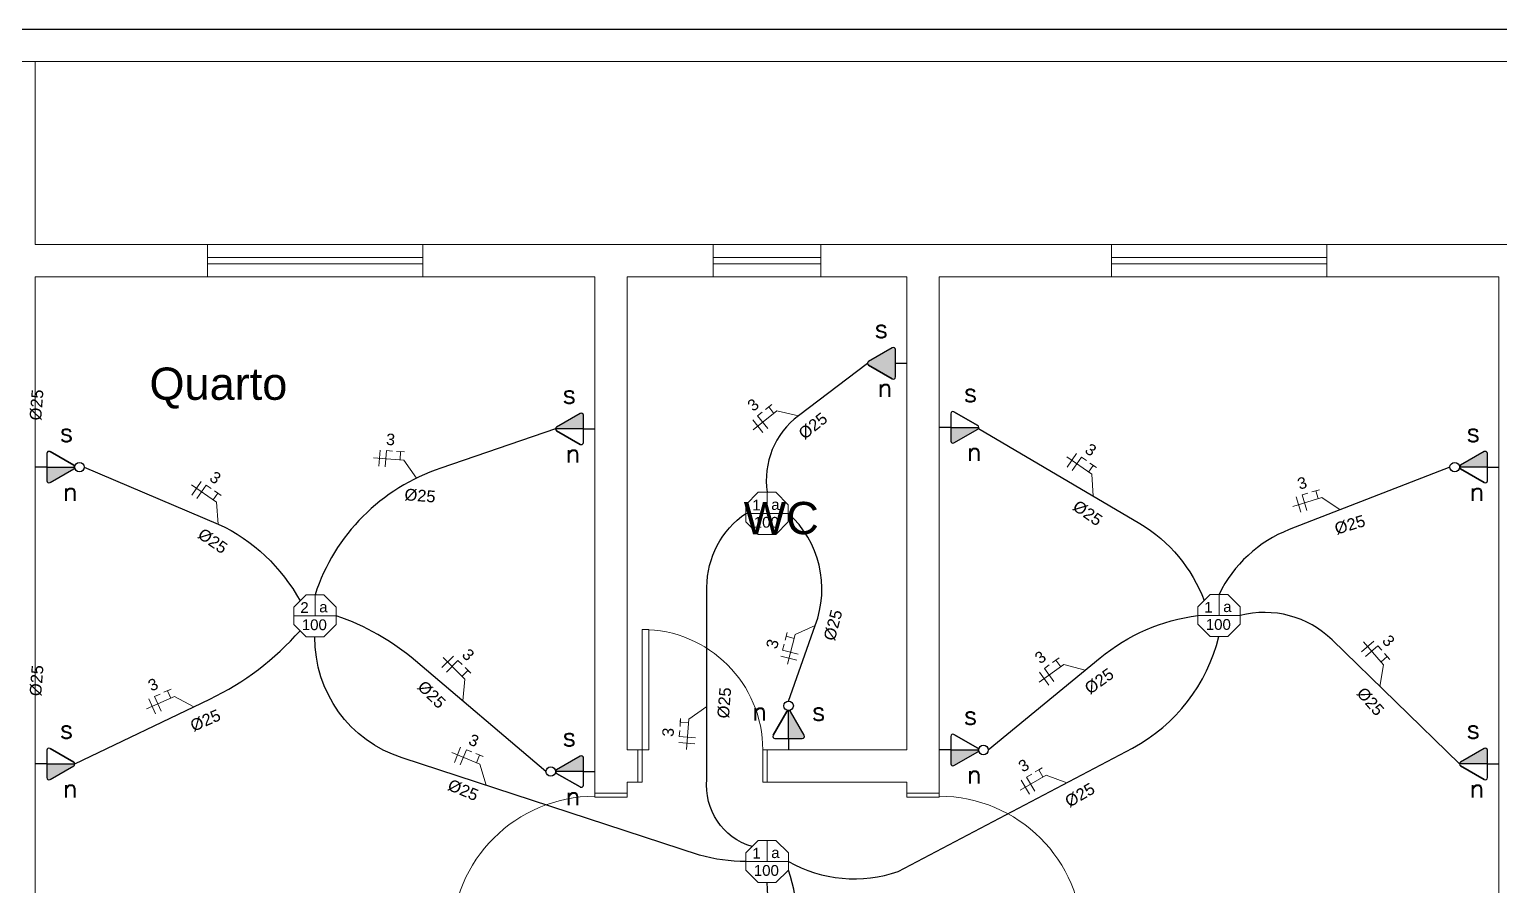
# Model space of a CAD drawing. Header units: millimetres. Extents: x 50 to 186, y -32 to 33.
# Drawn here: x 60.44 to 67.27, y 14.84 to 18.82 of the extents above; entities that cross this region are included whole.
import ezdxf

# ---------------------------------------------------------------- set-up
doc = ezdxf.new("R2010")
doc.units = ezdxf.units.MM
doc.layers.get('0').update_dxf_attribs({"lineweight": 30})
for name, color, linetype in [('1 - Circuitos', 7, 'Continuous'), ('5 - Identificadores', 7, 'Continuous'), ('7 - Eletroduto', 6, 'Continuous'), ('Pontos de iluminação', 5, 'Continuous'), ('Pontos de Tomadas', 240, 'Continuous'), ('TEXTO', 7, 'Continuous')]:
    doc.layers.add(name, color=color, linetype=linetype)
doc.layers.add('4 - Edificação', color=7, linetype='Continuous', lineweight=20)
doc.layers.add('Portas', color=251, linetype='Continuous', lineweight=9)
doc.styles.add('Arial0', font='arial.ttf', dxfattribs={"height": 3.14658})
doc.styles.add('ROMANS', font='ROMANS.SHX')
doc.styles.get("Standard").update_dxf_attribs({"font": 'arial.ttf'})
doc.styles.add('TEXTO_NOMEQUADRO', font='arial.ttf')

# ---------------------------------------------------------------- blocks, each defined once
blk = doc.blocks.new('ponto de luz')
at = {"color": 5, "linetype": 'Continuous', "lineweight": 15, "true_color": 0x000005}
blk.add_lwpolyline([(63.6396, -13.7603), (63.5583, -13.7603), (63.5009, -13.8188), (63.5009, -13.8984), (63.5583, -13.9569), (63.6396, -13.9569), (63.698, -13.8984), (63.698, -13.8188)], close=True, dxfattribs=at)
for points in [[(63.5995, -13.8589), (63.5995, -13.7603), (63.5995, -13.7603)], [(63.698, -13.8589), (63.5009, -13.8589), (63.5009, -13.8589)]]:
    blk.add_lwpolyline(points, dxfattribs=at)
at = {"layer": '1 - Circuitos'}
blk.add_attdef('N', (63.5309, -13.8452), '', height=0.05, dxfattribs=at)
at = {"layer": '5 - Identificadores', "flags": 4}
for tag, p in [('R', (63.6187, -13.8426)), ('S', (63.5376, -13.9254))]:
    blk.add_attdef(tag, p, '', height=0.05, dxfattribs=at)

msp = doc.modelspace()

# ---------------------------------------------------------------- hatches: boundary and pattern name
at = {"layer": 'Pontos de Tomadas'}
h = msp.add_hatch(color=256, dxfattribs=at)
h.dxf.hatch_style = 1
h.paths.add_polyline_path([(64.4669, 17.3357, 0.577243), (64.4523, 17.3441), (64.3421, 17.2805, 0.577564), (64.3421, 17.2637), (64.4523, 17.2001, 0.577243), (64.4669, 17.2085)])
h = msp.add_hatch(color=256, dxfattribs=at)
h.dxf.hatch_style = 1
h.paths.add_polyline_path([(62.8924, 16.9757, 0.268035), (62.8875, 16.9672), (63.0172, 16.9672), (63.0172, 17.0308, 0.577243), (63.0026, 17.0392)])
h = msp.add_hatch(color=256, dxfattribs=at)
h.dxf.hatch_style = 1
h.paths.add_polyline_path([(64.8492, 16.9659, 0.268035), (64.8541, 16.9744), (64.7245, 16.9744), (64.7245, 16.9108, 0.577243), (64.7391, 16.9024)])
h = msp.add_hatch(color=256, dxfattribs=at)
h.dxf.hatch_style = 1
h.paths.add_polyline_path([(67.0924, 16.7978, 0.268035), (67.0875, 16.7894), (67.2172, 16.7894), (67.2172, 16.8529, 0.577243), (67.2026, 16.8614)])
h = msp.add_hatch(color=256, dxfattribs=at)
h.dxf.hatch_style = 1
h.paths.add_polyline_path([(60.6492, 16.7809, 0.268035), (60.6541, 16.7894), (60.5245, 16.7894), (60.5245, 16.7258, 0.577243), (60.5391, 16.7174)])
h = msp.add_hatch(color=256, dxfattribs=at)
h.dxf.hatch_style = 1
h.paths.add_polyline_path([(63.9793, 15.6528, 0.268035), (63.9708, 15.6577), (63.9708, 15.528), (64.0344, 15.528, 0.577243), (64.0428, 15.5426)])
h = msp.add_hatch(color=256, dxfattribs=at)
h.dxf.hatch_style = 1
h.paths.add_polyline_path([(62.8924, 15.3828, 0.268035), (62.8875, 15.3744), (63.0172, 15.3744), (63.0172, 15.4379, 0.577243), (63.0026, 15.4464)])
h = msp.add_hatch(color=256, dxfattribs=at)
h.dxf.hatch_style = 1
h.paths.add_polyline_path([(64.8492, 15.4659, 0.268035), (64.8541, 15.4744), (64.7245, 15.4744), (64.7245, 15.4108, 0.577243), (64.7391, 15.4024)])
h = msp.add_hatch(color=256, dxfattribs=at)
h.dxf.hatch_style = 1
h.paths.add_polyline_path([(67.0924, 15.4178, 0.268035), (67.0875, 15.4094), (67.2172, 15.4094), (67.2172, 15.4729, 0.577243), (67.2026, 15.4814)])
h = msp.add_hatch(color=256, dxfattribs=at)
h.dxf.hatch_style = 1
h.paths.add_polyline_path([(60.6492, 15.4009, 0.268035), (60.6541, 15.4094), (60.5245, 15.4094), (60.5245, 15.3458, 0.577243), (60.5391, 15.3374)])

# ---------------------------------------------------------------- linework, layer by layer
msp.add_lwpolyline([(53.5708, 10.8244), (80.5708, 10.8244), (80.5708, 18.8244), (53.5708, 18.8244)], close=True)
at = {"layer": '1 - Circuitos', "color": 7, "linetype": 'Continuous', "lineweight": 15, "true_color": 0x000007}
for points in [[(63.8635, 17.0572), (63.8925, 17.0803), (63.8784, 17.0691), (63.9022, 17.0392)], [(63.8512, 16.9507), (63.804, 17.0099), (63.804, 17.0099)], [(63.8483, 17.0451), (63.8266, 17.0278), (63.8737, 16.9687)], [(62.0676, 16.7933), (62.0735, 16.8686), (62.0735, 16.8686)], [(62.1298, 16.8643), (62.1022, 16.8664), (62.0964, 16.791)], [(62.1492, 16.8628), (62.1862, 16.8599), (62.1683, 16.8613), (62.1653, 16.8233)], [(65.265, 16.79), (65.3083, 16.852), (65.3083, 16.852)], [(65.3546, 16.8196), (65.3319, 16.8355), (65.2887, 16.7735)], [(65.3706, 16.8085), (65.401, 16.7873), (65.3863, 16.7976), (65.3644, 16.7663)], [(61.1982, 16.6595), (61.241, 16.7219), (61.241, 16.7219)], [(61.2876, 16.6899), (61.2647, 16.7056), (61.2219, 16.6432)], [(61.3036, 16.6789), (61.3342, 16.6579), (61.3194, 16.6681), (61.2978, 16.6366)], [(66.3836, 16.6682), (66.3571, 16.6602), (66.379, 16.5878)], [(66.4022, 16.6739), (66.4377, 16.6846), (66.4205, 16.6794), (66.4315, 16.6429)], [(66.3514, 16.5795), (66.3295, 16.6519), (66.3295, 16.6519)], [(63.9549, 15.9847), (63.9643, 16.0206), (63.9597, 16.0032), (63.9967, 15.9934)], [(63.9499, 15.9659), (63.9428, 15.9391), (64.0159, 15.9198)], [(66.6325, 15.9306), (66.6893, 15.9805), (66.6893, 15.9805)], [(66.7267, 15.938), (66.7084, 15.9588), (66.6516, 15.9089)], [(66.7395, 15.9234), (66.764, 15.8955), (66.7521, 15.909), (66.7234, 15.8838)], [(62.3603, 15.8572), (62.4135, 15.911), (62.4135, 15.911)], [(62.4537, 15.8712), (62.434, 15.8907), (62.3808, 15.837)], [(62.4675, 15.8575), (62.4938, 15.8314), (62.4811, 15.844), (62.4542, 15.8169)], [(64.0085, 15.8919), (63.9354, 15.9113), (63.9354, 15.9113)], [(65.1815, 15.8697), (65.159, 15.8535), (65.2033, 15.7922)], [(65.1972, 15.8811), (65.2273, 15.9029), (65.2127, 15.8923), (65.2351, 15.8614)], [(65.18, 15.7753), (65.1357, 15.8366), (65.1357, 15.8366)], [(61.0287, 15.6428), (60.9984, 15.7121), (60.9984, 15.7121)], [(61.0502, 15.7347), (61.0249, 15.7236), (61.0551, 15.6543)], [(61.0681, 15.7425), (61.102, 15.7574), (61.0856, 15.7502), (61.1009, 15.7152)], [(63.4662, 15.5843), (63.469, 15.6212), (63.4676, 15.6033), (63.5057, 15.6004)], [(63.5357, 15.5027), (63.4603, 15.5085), (63.4603, 15.5085)], [(63.4647, 15.5649), (63.4625, 15.5373), (63.5379, 15.5314)], [(62.4181, 15.417), (62.4471, 15.4869), (62.4471, 15.4869)], [(62.4993, 15.4652), (62.4737, 15.4758), (62.4447, 15.406)], [(62.5172, 15.4578), (62.5515, 15.4436), (62.5349, 15.4504), (62.5202, 15.4152)], [(65.117, 15.3725), (65.149, 15.3911), (65.1335, 15.3821), (65.1527, 15.3491)], [(65.0894, 15.2689), (65.0513, 15.3342), (65.0513, 15.3342)], [(65.1001, 15.3627), (65.0762, 15.3487), (65.1143, 15.2834)]]:
    msp.add_lwpolyline(points, dxfattribs=at)
at = {"layer": '1 - Circuitos', "color": 5, "linetype": 'Continuous', "lineweight": 15, "true_color": 0x000005}
for points in [[(64.0161, 17.0285), (63.9163, 17.0504), (63.8056, 16.9623)], [(62.2413, 16.7378), (62.1832, 16.8219), (62.0422, 16.8328)], [(65.3865, 16.6541), (65.3791, 16.756), (65.2631, 16.837)], [(61.3208, 16.5246), (61.3126, 16.6264), (61.1959, 16.7065)], [(66.5333, 16.5908), (66.4487, 16.6481), (66.3133, 16.6071)], [(64.0944, 16.0527), (64.0012, 16.0108), (63.9651, 15.874)], [(66.7182, 15.7696), (66.7353, 15.8703), (66.6419, 15.9766)], [(62.4568, 15.7026), (62.467, 15.8043), (62.3665, 15.9039)], [(65.3483, 15.8453), (65.2496, 15.8719), (65.135, 15.789)], [(61.2081, 15.6754), (61.1173, 15.7224), (60.9877, 15.6657)], [(63.5912, 15.6764), (63.5071, 15.6183), (63.4962, 15.4772)], [(62.5659, 15.3103), (62.5368, 15.4083), (62.4062, 15.4625)], [(65.2638, 15.322), (65.1682, 15.3581), (65.0459, 15.2869)]]:
    msp.add_lwpolyline(points, dxfattribs=at)
at = {"layer": '4 - Edificação'}
for p, q in [((55.6708, 18.6744), (60.4708, 18.6744)), ((80.4208, 18.6744), (60.4708, 18.6744)), ((60.4708, 17.8244), (60.4708, 18.6744)), ((60.4708, 17.8244), (80.4208, 17.8244)), ((60.4708, 14.5244), (60.4708, 17.6744)), ((60.4708, 17.6744), (63.0708, 17.6744)), ((63.0708, 17.6744), (63.0708, 15.2744)), ((63.2208, 15.4744), (63.2208, 17.6744)), ((63.2208, 17.6744), (64.5208, 17.6744)), ((64.5208, 17.6744), (64.5208, 15.4744)), ((64.6708, 15.3244), (64.6708, 17.6744)), ((64.6708, 17.6744), (67.2708, 17.6744)), ((67.2708, 17.6744), (67.2708, 14.5244)), ((63.2708, 15.4744), (63.2208, 15.4744)), ((63.2708, 15.3244), (63.2708, 15.4744)), ((63.2708, 15.3244), (63.2708, 15.4744)), ((64.5208, 15.4744), (63.8708, 15.4744)), ((63.8708, 15.4744), (63.8708, 15.3244)), ((63.8708, 15.4744), (63.8708, 15.3244)), ((63.2208, 15.2744), (63.2208, 15.3244)), ((63.2208, 15.3244), (63.2708, 15.3244)), ((63.8708, 15.3244), (64.5208, 15.3244)), ((64.5208, 15.2744), (64.5208, 15.3244)), ((64.6708, 15.3244), (64.6708, 15.2744)), ((63.0708, 15.2744), (63.2208, 15.2744)), ((64.6708, 15.2744), (64.5208, 15.2744))]:
    msp.add_line(p, q, dxfattribs=at)
at = {"layer": '7 - Eletroduto'}
for points in [[(64.3373, 17.2715), (64.0161, 17.0285, 0.273577), (63.8708, 16.673, 0.335649)], [(62.8875, 16.9672), (62.355, 16.7842, 0.238054), (61.7707, 16.1965, 0.828936)], [(64.8523, 16.9687), (65.6025, 16.5269, -0.173566), (65.9009, 16.1687, 0.698711)], [(60.6981, 16.7894), (61.3208, 16.5246, -0.160479), (61.7008, 16.1673, -2.085191)], [(67.0435, 16.7893), (66.2968, 16.4987, 0.189289), (65.9708, 16.198, 1.59611)], [(63.801, 15.0252, -0.36034), (63.5912, 15.3386), (63.5912, 16.2309, -0.247433), (63.7722, 16.5744, 0.527139)], [(63.9708, 15.7017), (64.0944, 16.0527, 0.308281), (63.9694, 16.5747, -6.871044)], [(62.8435, 15.3744), (62.2369, 15.8892, 0.093711), (61.8693, 16.0982, -6.005537)], [(64.8981, 15.4744), (65.4176, 15.9024, -0.141118), (65.8722, 16.0994, -2.980855)], [(67.0875, 15.4094), (66.4962, 15.986, 0.262409), (66.0694, 16.0994, -3.672156)], [(60.6541, 15.4094), (61.2814, 15.7107, 0.101204), (61.7008, 16.0291, 22.156645)], [(63.7724, 14.9561, -0.070738), (63.5568, 14.986), (62.1749, 15.4383, -0.329895), (61.7702, 15.9999, -312.173872)], [(63.9695, 14.9561, 0.214701), (64.4803, 14.9101), (65.5693, 15.4826, 0.210676), (65.9703, 16.0014, -0.782558)], [(61.5935, 13.3444), (63.6908, 14.0654, 0.339125), (63.9695, 14.9163, 9.011716)], [(63.1208, 14.3104, 0.343618), (63.269, 14.2724), (63.6598, 14.4676, 0.328108), (63.8704, 14.8578, -2.07484)]]:
    msp.add_lwpolyline(points, format="xyb", dxfattribs=at)
at = {"layer": 'Pontos de Tomadas'}
for p, q in [((64.4523, 17.3441), (64.3421, 17.2805)), ((64.4669, 17.2085), (64.4669, 17.3357)), ((64.4523, 17.2001), (64.3421, 17.2637)), ((64.3421, 17.2637), (64.4523, 17.2001)), ((64.3421, 17.2637), (64.4523, 17.2001)), ((64.4669, 17.2721), (64.5206, 17.2721)), ((63.0026, 17.0392), (62.8924, 16.9757)), ((63.0172, 16.9037), (63.0172, 17.0308)), ((64.7245, 17.0379), (64.7245, 16.9108)), ((64.7391, 17.0464), (64.8492, 16.9828)), ((64.8492, 16.9828), (64.7391, 17.0464)), ((64.8492, 16.9828), (64.7391, 17.0464)), ((63.0172, 16.9672), (62.8875, 16.9672)), ((63.0026, 16.8952), (62.8924, 16.9588)), ((62.8924, 16.9588), (63.0026, 16.8952)), ((62.8924, 16.9588), (63.0026, 16.8952)), ((63.0172, 16.9672), (63.0708, 16.9672)), ((64.7245, 16.9744), (64.6708, 16.9744)), ((64.7245, 16.9744), (64.8541, 16.9744)), ((64.7391, 16.9024), (64.8492, 16.9659)), ((60.5245, 16.8529), (60.5245, 16.7258)), ((60.5391, 16.8614), (60.6492, 16.7978)), ((60.6492, 16.7978), (60.5391, 16.8614)), ((60.6492, 16.7978), (60.5391, 16.8614)), ((67.2026, 16.8614), (67.0924, 16.7978)), ((67.2172, 16.7258), (67.2172, 16.8529)), ((60.5245, 16.7894), (60.4708, 16.7894)), ((60.5245, 16.7894), (60.6541, 16.7894)), ((60.5391, 16.7174), (60.6492, 16.7809)), ((67.2172, 16.7894), (67.0875, 16.7894)), ((67.2026, 16.7174), (67.0924, 16.7809)), ((67.0924, 16.7809), (67.2026, 16.7174)), ((67.0924, 16.7809), (67.2026, 16.7174)), ((67.2172, 16.7894), (67.2708, 16.7894)), ((63.8988, 15.5426), (63.9624, 15.6528)), ((63.9624, 15.6528), (63.8988, 15.5426)), ((63.9624, 15.6528), (63.8988, 15.5426)), ((63.9708, 15.528), (63.9708, 15.6577)), ((64.0428, 15.5426), (63.9793, 15.6528)), ((63.9073, 15.528), (64.0344, 15.528)), ((63.9708, 15.528), (63.9708, 15.4744)), ((64.7245, 15.5379), (64.7245, 15.4108)), ((64.7391, 15.5464), (64.8492, 15.4828)), ((64.8492, 15.4828), (64.7391, 15.5464)), ((64.8492, 15.4828), (64.7391, 15.5464)), ((60.5245, 15.4729), (60.5245, 15.3458)), ((60.5391, 15.4814), (60.6492, 15.4178)), ((60.6492, 15.4178), (60.5391, 15.4814)), ((60.6492, 15.4178), (60.5391, 15.4814)), ((63.0026, 15.4464), (62.8924, 15.3828)), ((63.0172, 15.3108), (63.0172, 15.4379)), ((64.7245, 15.4744), (64.6708, 15.4744)), ((64.7245, 15.4744), (64.8541, 15.4744)), ((64.7391, 15.4024), (64.8492, 15.4659)), ((67.2026, 15.4814), (67.0924, 15.4178)), ((67.2172, 15.3458), (67.2172, 15.4729)), ((60.5245, 15.4094), (60.4708, 15.4094)), ((60.5245, 15.4094), (60.6541, 15.4094)), ((60.5391, 15.3374), (60.6492, 15.4009)), ((63.0172, 15.3744), (62.8875, 15.3744)), ((63.0172, 15.3744), (63.0708, 15.3744)), ((67.2172, 15.4094), (67.0875, 15.4094)), ((67.2026, 15.3374), (67.0924, 15.4009)), ((67.0924, 15.4009), (67.2026, 15.3374)), ((67.0924, 15.4009), (67.2026, 15.3374)), ((67.2172, 15.4094), (67.2708, 15.4094)), ((63.0026, 15.3024), (62.8924, 15.3659)), ((62.8924, 15.3659), (63.0026, 15.3024)), ((62.8924, 15.3659), (63.0026, 15.3024))]:
    msp.add_line(p, q, dxfattribs=at)
for centre in [(60.6761, 16.7894), (67.0655, 16.7893), (63.9708, 15.6797), (64.8761, 15.4744), (62.8655, 15.3744)]:
    msp.add_circle(centre, 0.022, dxfattribs=at)
for centre, start, end in [((64.4572, 17.3357), 0, 119.98164), ((64.347, 17.2721), 119.98164, 240.01836), ((64.4572, 17.2085), 240.01836, 0), ((63.0075, 17.0308), 0, 119.98164), ((64.7342, 17.0379), 60.01836, 180), ((62.8973, 16.9672), 119.98164, 240.01836), ((64.8444, 16.9744), 299.98164, 60.01836), ((63.0075, 16.9037), 240.01836, 0), ((64.7342, 16.9108), 180, 299.98164), ((60.5342, 16.8529), 60.01836, 180), ((67.2075, 16.8529), 0, 119.98164), ((60.6444, 16.7894), 299.98164, 60.01836), ((67.0973, 16.7894), 119.98164, 240.01836), ((60.5342, 16.7258), 180, 299.98164), ((67.2075, 16.7258), 240.01836, 0), ((63.9708, 15.6479), 29.98164, 150.01836), ((63.9073, 15.5378), 150.01836, 270), ((64.0344, 15.5378), 270, 29.98164), ((64.7342, 15.5379), 60.01836, 180), ((60.5342, 15.4729), 60.01836, 180), ((63.0075, 15.4379), 0, 119.98164), ((64.8444, 15.4744), 299.98164, 60.01836), ((67.2075, 15.4729), 0, 119.98164), ((60.6444, 15.4094), 299.98164, 60.01836), ((62.8973, 15.3744), 119.98164, 240.01836), ((64.7342, 15.4108), 180, 299.98164), ((67.0973, 15.4094), 119.98164, 240.01836), ((60.5342, 15.3458), 180, 299.98164), ((63.0075, 15.3108), 240.01836, 0), ((67.2075, 15.3458), 240.01836, 0)]:
    msp.add_arc(centre, 0.00975, start, end, dxfattribs=at)
at = {"layer": 'Portas'}
for p, q in [((61.2708, 17.7644), (62.2708, 17.7644)), ((63.6208, 17.7644), (64.1208, 17.7644)), ((65.4708, 17.7644), (66.4708, 17.7644)), ((61.2708, 17.7344), (62.2708, 17.7344)), ((63.6208, 17.7344), (64.1208, 17.7344)), ((65.4708, 17.7344), (66.4708, 17.7344))]:
    msp.add_line(p, q, dxfattribs=at)
for points in [[(61.2708, 17.6744), (62.2708, 17.6744), (62.2708, 17.8244), (61.2708, 17.8244)], [(63.6208, 17.6744), (64.1208, 17.6744), (64.1208, 17.8244), (63.6208, 17.8244)], [(65.4708, 17.6744), (66.4708, 17.6744), (66.4708, 17.8244), (65.4708, 17.8244)], [(63.2908, 15.4744), (63.3208, 15.4744), (63.3208, 16.0344), (63.2908, 16.0344)], [(63.2708, 15.4744), (63.2708, 15.3244), (63.2908, 15.3244), (63.2908, 15.4744)], [(63.8508, 15.4744), (63.8508, 15.3244), (63.8708, 15.3244), (63.8708, 15.4744)], [(63.0708, 15.2544), (63.2208, 15.2544), (63.2208, 15.2744), (63.0708, 15.2744)], [(64.6708, 15.2544), (64.5208, 15.2544), (64.5208, 15.2744), (64.6708, 15.2744)]]:
    msp.add_lwpolyline(points, close=True, dxfattribs=at)
for centre, radius, start, end in [((63.2908, 15.4744), 0.56, 0, 90), ((63.0708, 14.5944), 0.665, 90, 180), ((64.6708, 14.5944), 0.665, 360, 90)]:
    msp.add_arc(centre, radius, start, end, dxfattribs=at)

# ---------------------------------------------------------------- block references
at = {"layer": 'Pontos de iluminação', "color": 2}
ref = msp.add_blockref('ponto de luz', (0.2714, 30.4333), dxfattribs=at)
ref.add_attrib('S', '100', (63.809, 16.5079), dxfattribs={"layer": '5 - Identificadores', "height": 0.05})
ref.add_attrib('R', 'a', (63.89, 16.5906), dxfattribs={"layer": '5 - Identificadores', "height": 0.05})
ref.add_attrib('N', '1', (63.8023, 16.5881), dxfattribs={"layer": '1 - Circuitos', "height": 0.05})
ref = msp.add_blockref('ponto de luz', (-1.8287, 29.9568), dxfattribs=at)
ref.add_attrib('S', '100', (61.7089, 16.0315), dxfattribs={"layer": '5 - Identificadores', "height": 0.05})
ref.add_attrib('R', 'a', (61.7899, 16.1142), dxfattribs={"layer": '5 - Identificadores', "height": 0.05})
ref.add_attrib('N', '2', (61.7022, 16.1116), dxfattribs={"layer": '1 - Circuitos', "height": 0.05})
ref = msp.add_blockref('ponto de luz', (2.3714, 29.9583), dxfattribs=at)
ref.add_attrib('S', '100', (65.909, 16.0329), dxfattribs={"layer": '5 - Identificadores', "height": 0.05})
ref.add_attrib('R', 'a', (65.99, 16.1156), dxfattribs={"layer": '5 - Identificadores', "height": 0.05})
ref.add_attrib('N', '1', (65.9023, 16.1131), dxfattribs={"layer": '1 - Circuitos', "height": 0.05})
ref = msp.add_blockref('ponto de luz', (0.2715, 28.8147), dxfattribs=at)
ref.add_attrib('S', '100', (63.8091, 14.8894), dxfattribs={"layer": '5 - Identificadores', "height": 0.05})
ref.add_attrib('R', 'a', (63.8901, 14.9721), dxfattribs={"layer": '5 - Identificadores', "height": 0.05})
ref.add_attrib('N', '1', (63.8024, 14.9696), dxfattribs={"layer": '1 - Circuitos', "height": 0.05})

# ---------------------------------------------------------------- texts
at = {"layer": '1 - Circuitos', "color": 1, "true_color": 0x000001, "style": 'Arial0'}
for rotation, p in [(85.58405, (60.4978, 17.0048)), (38.54539, (64.0441, 16.9153)), (355.58405, (62.1846, 16.6358)), (325.0852, (65.2859, 16.595)), (16.8457, (66.5175, 16.4752)), (325.54309, (61.2207, 16.4647)), (75.18592, (64.1845, 15.9786)), (85.58405, (60.4978, 15.7231)), (35.86726, (65.371, 15.7309)), (315.26209, (62.2425, 15.7638)), (85.58405, (63.6931, 15.6197)), (311.30352, (66.6064, 15.7362)), (23.60601, (61.2059, 15.5588)), (337.46119, (62.3821, 15.2911)), (30.22124, (65.2751, 15.2059))]:
    msp.add_text('Ø25', height=0.05451, rotation=rotation, dxfattribs=at).set_placement(p)
at = {"layer": '1 - Circuitos', "color": 7, "true_color": 0x000007, "style": 'Arial0'}
for rotation, p in [(38.54539, (63.806, 17.0453)), (355.58405, (62.099, 16.8932)), (325.0852, (65.3428, 16.8602)), (325.54309, (61.2754, 16.7304)), (16.8457, (66.3444, 16.684)), (75.18592, (63.9159, 15.9408)), (311.30352, (66.7248, 15.9802)), (315.26209, (62.4489, 15.9132)), (35.86726, (65.1393, 15.8719)), (23.60601, (61.0095, 15.7458)), (85.58405, (63.4358, 15.5341)), (337.46119, (62.479, 15.5023)), (30.22124, (65.0584, 15.369))]:
    msp.add_text('3', height=0.0534, rotation=rotation, dxfattribs=at).set_placement(p)
at = {"layer": '5 - Identificadores', "style": 'ROMANS'}
for s, p in [('s', (64.3698, 17.3904)), ('n', (64.3829, 17.1158)), ('s', (64.7842, 17.0927)), ('s', (62.9201, 17.0856)), ('s', (60.5842, 16.9077)), ('s', (67.1201, 16.9077)), ('n', (64.7973, 16.8181)), ('n', (62.9332, 16.8109)), ('n', (60.5973, 16.6331)), ('n', (67.1332, 16.6331)), ('n', (63.801, 15.6111)), ('s', (64.079, 15.6111)), ('s', (64.7842, 15.5927)), ('s', (60.5842, 15.5277)), ('s', (67.1201, 15.5277)), ('s', (62.9201, 15.4927)), ('n', (64.7973, 15.3181)), ('n', (60.5973, 15.2531)), ('n', (67.1332, 15.2531)), ('n', (62.9332, 15.2181))]:
    msp.add_text(s, height=0.0858, dxfattribs=at).set_placement(p)
at = {"layer": 'TEXTO', "char_height": 0.15, "attachment_point": 1, "style": 'TEXTO_NOMEQUADRO'}
for s, insert, width in [('{\\C252;Quarto}', (61.0012, 17.2523), 0.67308), ('{\\C252;WC}', (63.762, 16.6276), 0.416387)]:
    msp.add_mtext(s, dxfattribs=dict(at, insert=insert, width=width))

doc.saveas('drawing.dxf')
